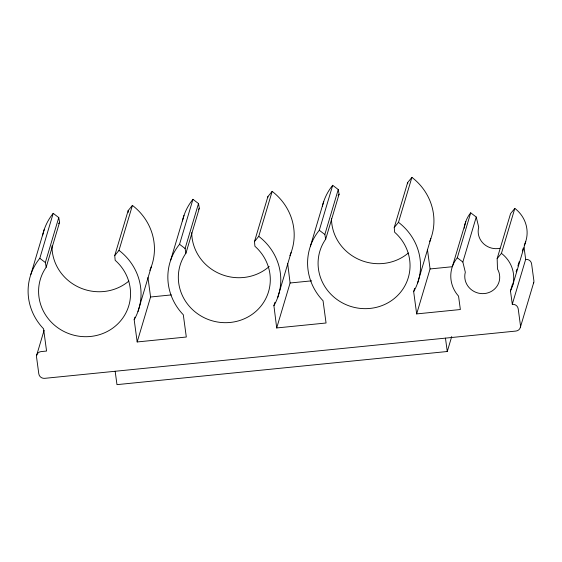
<?xml version="1.0" encoding="UTF-8"?>
<svg xmlns="http://www.w3.org/2000/svg" width="562" height="562" viewBox="0 0 562 562"><rect width="100%" height="100%" fill="white"/><g stroke="black" fill="none" stroke-linecap="round" stroke-linejoin="round"><path stroke-width="0.84" d="M30.854 274.425L44.25 229.465M524.227 245.257A31.591 30.13 16.6 0 0 514.834 208.39L501.437 253.35A31.591 30.13 16.6 0 1 510.451 290.947L512.319 304.316A5.262 5.023 16.6 0 1 518.199 308.805L520.461 325.524A5.262 5.023 16.6 0 1 515.937 331.06L44.686 378.338A5.262 5.023 16.6 0 1 38.806 373.849L36.551 357.137A5.262 5.023 16.6 0 1 41.075 351.594L46.569 351.046L43.555 328.791A56.685 54.064 16.6 0 1 39.811 258.309L53.214 213.349L58.757 217.585L59.593 222.264L46.189 267.224A46.154 44.019 16.6 0 0 57.422 327.491A46.154 44.019 16.6 0 0 120.331 321.183A46.154 44.019 16.6 0 0 115.175 260.297L114.739 255.584L128.143 210.624L132.407 205.404A56.685 54.064 16.6 0 1 149.822 270.35M46.189 267.224L45.353 262.545L58.757 217.585M36.663 355.254L44.11 330.273M114.739 255.584L119.004 250.364L132.407 205.404M289.901 255.577A56.685 54.064 16.6 0 0 272.156 191.382L267.891 196.602L254.488 241.562L254.923 246.275A46.154 44.019 16.6 0 1 260.073 307.161A46.154 44.019 16.6 0 1 197.164 313.47A46.154 44.019 16.6 0 1 185.931 253.202L199.334 208.242L198.498 203.563L192.956 199.327L179.552 244.287A56.685 54.064 16.6 0 0 183.303 314.769L186.31 337.024L137.177 341.956L134.17 319.701L134.915 317.2M137.971 311.51L151.375 266.55M137.177 341.956L150.581 296.996L147.946 277.523M170.595 260.403L183.999 215.443M185.931 253.202L185.095 248.523L198.498 203.563M254.488 241.562L258.752 236.342L272.156 191.382M429.649 241.555A56.685 54.064 16.6 0 0 411.897 177.36L407.633 182.58L394.229 227.54L394.664 232.254A46.154 44.019 16.6 0 1 399.821 293.139A46.154 44.019 16.6 0 1 336.912 299.448A46.154 44.019 16.6 0 1 325.679 239.18L339.083 194.22L338.247 189.542L332.697 185.305L319.3 230.265A56.685 54.064 16.6 0 0 323.045 300.747L326.058 323.002L276.694 327.955L273.912 305.679L274.909 302.349M277.712 297.488L291.116 252.528M276.694 327.955L290.097 282.995L287.667 263.501M310.343 246.381L323.74 201.421M325.679 239.18L324.843 234.502L338.247 189.542M394.229 227.54L398.493 222.32L411.897 177.36M499.948 248.263A17.548 16.741 16.6 0 1 478.719 227.252L476.246 217.051L470.703 212.815L457.299 257.775A31.591 30.13 16.6 0 0 458.557 296.153L460.362 309.529L416.667 313.912L413.66 291.657L414.651 288.327M417.461 283.466L430.857 238.506M416.667 313.912L430.071 268.952L427.436 249.479M452.396 266.507L465.8 221.547M514.834 208.39L510.57 213.609L497.166 258.569L497.482 268.98A17.548 16.741 16.6 0 1 484.507 293.554A17.548 16.741 16.6 0 1 465.315 272.212L462.842 262.011L476.246 217.051M115.168 371.271L116.973 384.64L447.268 351.503L451.736 336.512M510.451 290.947L512.439 284.288M516.162 271.797L516.907 269.303M517.897 265.966L519.14 261.808M522.365 250.982L523.11 248.488M512.34 286.423L525.744 241.463M512.263 304.323L525.667 259.363L524.086 247.659M520.342 327.407L533.745 282.447M497.166 258.569L501.437 253.35M150.581 296.996L171.312 294.917M290.097 282.995L311.692 280.831M430.071 268.952L451.918 266.76M457.299 257.775L462.842 262.011M319.3 230.265L324.843 234.502M179.552 244.287L185.095 248.523M39.811 258.309L45.353 262.545M445.455 338.127L447.268 351.503M407.633 182.58L407.745 183.76M267.891 196.602L267.948 197.192M128.143 210.624L128.305 212.394M398.493 222.32A56.685 54.064 16.6 0 1 413.66 291.657M258.752 236.342A56.685 54.064 16.6 0 1 273.912 305.679M119.004 250.364A56.685 54.064 16.6 0 1 134.17 319.701M322.391 206.121A56.685 54.064 16.6 0 1 332.697 185.305M464.317 228.193A31.591 30.13 16.6 0 1 464.514 226.669M464.641 225.931A31.591 30.13 16.6 0 1 470.703 212.815M525.723 259.356A5.262 5.023 16.6 0 1 531.603 263.845L533.865 280.564A5.262 5.023 16.6 0 1 533.387 283.388M42.543 235.759A56.685 54.064 16.6 0 1 53.214 213.349M128.881 281.035A46.154 44.019 16.6 0 1 79.094 287.372A46.154 44.019 16.6 0 1 51.992 245.861M58.624 223.704A46.154 44.019 16.6 0 1 59.593 222.264M182.46 220.936A56.685 54.064 16.6 0 1 192.956 199.327M269.247 266.479A46.154 44.019 16.6 0 1 219.616 273.694A46.154 44.019 16.6 0 1 191.733 232.647M198.372 209.682A46.154 44.019 16.6 0 1 199.334 208.242M408.37 252.991A46.154 44.019 16.6 0 1 358.97 259.496A46.154 44.019 16.6 0 1 331.482 218.625M338.113 195.66A46.154 44.019 16.6 0 1 339.083 194.22"/></g></svg>
